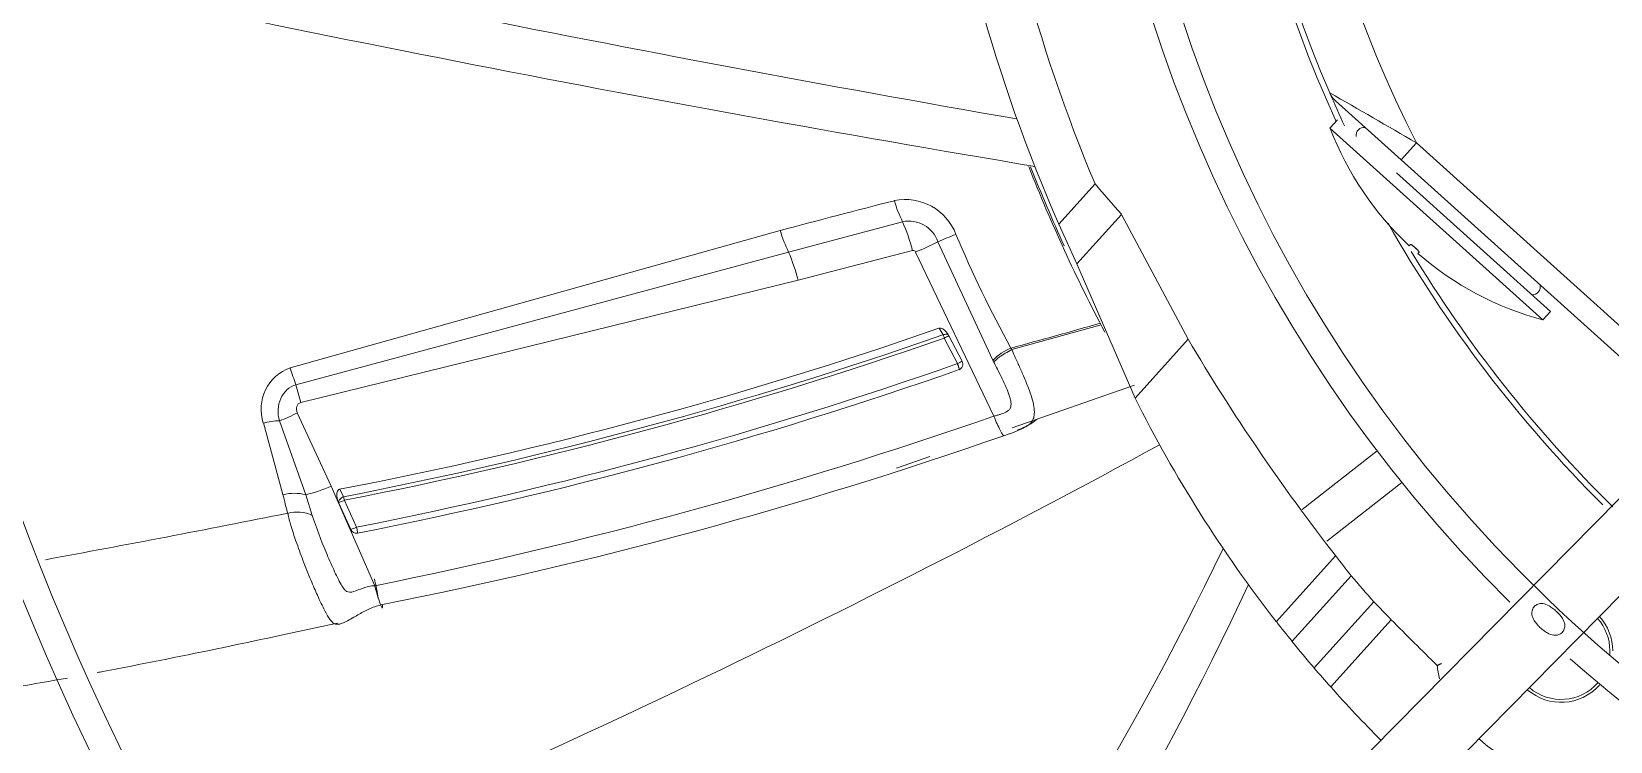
# Model space of a CAD drawing. Header units: millimetres. Extents: x 113490 to 142599, y -20467 to 115.
# Drawn here: x 122741.5 to 122879.2, y -11461.5 to -11399.6 of the extents above; entities that cross this region are included whole.
import ezdxf

# ---------------------------------------------------------------- set-up
doc = ezdxf.new("R2010")
doc.units = ezdxf.units.MM
doc.layers.add('DV3_0', color=7, linetype='Continuous')

msp = doc.modelspace()

# ---------------------------------------------------------------- linework, layer by layer
at = {"layer": 'DV3_0', "color": 7, "linetype": 'Continuous', "lineweight": 15}
for p, q in [((122945.2, -11374.23), (122611.6, -11712.53)), ((122612.45, -11720.21), (122950.11, -11377.79)), ((122855.24, -11405.62), (122860.97, -11410.78)), ((122855.43, -11407.28), (122854.76, -11408.02)), ((122873.34, -11424.75), (122854.76, -11408.02)), ((122860.97, -11410.78), (122886.49, -11433.76)), ((122860.57, -11411.9), (122874.01, -11424.01)), ((122831.09, -11416.38), (122834.26, -11412.86)), ((122807.51, -11418.83), (122817.46, -11416.17)), ((122831.09, -11416.38), (122832.68, -11419.85)), ((122832.68, -11419.85), (122836.57, -11415.53)), ((122836.57, -11415.53), (122842.38, -11426.43)), ((122764.03, -11428.93), (122806.78, -11416.94)), ((122820.55, -11417.92), (122825.35, -11428.27)), ((122764.52, -11430.41), (122807.51, -11418.83)), ((122808.36, -11421.29), (122818.34, -11418.68)), ((122818.59, -11418.82), (122825.43, -11433.14)), ((122861.79, -11418.15), (122861.68, -11418.28)), ((122862.53, -11418.82), (122862.42, -11418.95)), ((122832.68, -11419.85), (122837.75, -11431.57)), ((122764.96, -11431.96), (122808.36, -11421.29)), ((122873.34, -11424.75), (122874.01, -11424.01)), ((122820.64, -11425.48), (122820.99, -11426.06)), ((122821.49, -11426.13), (122822.65, -11428.36)), ((122827, -11427.34), (122834.78, -11425.19)), ((122821.1, -11426.34), (122822.25, -11428.56)), ((122826.92, -11427.2), (122827, -11427.34)), ((122827.02, -11434.18), (122837.7, -11430.45)), ((122767.6, -11439.27), (122764.64, -11432.85)), ((122763.39, -11440), (122761.68, -11433.74)), ((122765.38, -11440.01), (122763.09, -11433.55)), ((122816.93, -11437.69), (122819.85, -11436.68)), ((122852.33, -11441.3), (122858.88, -11436.18)), ((122771.41, -11447.95), (122767.6, -11439.27)), ((122768.67, -11440.19), (122768.34, -11439.53)), ((122854.48, -11444.05), (122861.04, -11438.94)), ((122765.95, -11441.82), (122765.38, -11440.01)), ((122769.3, -11443.04), (122768.24, -11440.68)), ((122768.75, -11440.5), (122768.67, -11440.19)), ((122769.81, -11442.84), (122768.75, -11440.5)), ((122851.45, -11452.8), (122856.6, -11447.08)), ((122853.39, -11455.13), (122858.59, -11449.36))]:
    msp.add_line(p, q, dxfattribs=at)
at = {"layer": 'DV3_0', "color": 7, "linetype": 'Continuous', "lineweight": 20}
for p, q in [((122862.31, -11409.3), (122860.97, -11410.78)), ((122862.31, -11409.3), (122887.9, -11432.34)), ((122837.75, -11431.57), (122842.38, -11426.43)), ((122825.35, -11428.27), (122825.44, -11428.44)), ((122764.96, -11431.96), (122764.52, -11430.41)), ((122850.08, -11451.08), (122855.25, -11445.33)), ((122854.83, -11456.78), (122860.11, -11450.92))]:
    msp.add_line(p, q, dxfattribs=at)
at = {"layer": 'DV3_0', "color": 7, "linetype": 'Continuous', "lineweight": 15}
for centre, radius, start, end in [((122959.24, -11359.99), 236, 136.9648, 225.2631), ((122959.24, -11359.99), 233.5, 136.5342, 225.7814), ((122959.24, -11359.99), 126, 138.321, 225.2028), ((122959.24, -11359.99), 123.5, 137.2092, 226.1082), ((122959.24, -11359.99), 114.25, 138.4114, 204.5312), ((122959.24, -11359.99), 113.75, 138.4247, 203.2684), ((122959.24, -11359.99), 135.7, 186.2429, 202.9304), ((122959.24, -11359.99), 140, 186.7677, 203.7505), ((123157.03, -9514.29), 1921.39, 257.09501, 260.12283), ((123133, -9595.72), 1840.9, 257.29812, 260.49472), ((122959.24, -11359.99), 113.75, 203.2684, 204.8619), ((122880.48, -11398.15), 27.54, 201.0085, 226.9598), ((122857.71, -11408.61), 0.667, 79.7797, 190.9881), ((122959.24, -11359.99), 140.5, 201.4447, 207.9333), ((123026.84, -12236.93), 849, 104.32746, 105.02193), ((122817.68, -11418.99), 4.76, 21.054, 101.4068), ((122825.79, -11411.87), 9.37, 195.2266, 207.3152), ((122801.19, -11423.31), 17.76, 15.1013, 23.7012), ((122959.24, -11359.99), 114.25, 209.5268, 225.0818), ((122812.31, -11402.46), 17.52, 290.9793, 298.0441), ((122834.92, -11451.11), 36.17, 110.7332, 113.4154), ((122920.7, -11375.69), 107, 202.8771, 208.7791), ((122818.39, -11418.89), 0.214, 20.6173, 102.1279), ((122959.24, -11359.99), 113.75, 211.1126, 225.4559), ((122880.48, -11398.15), 27.54, 229.0402, 254.9915), ((122872.45, -11421.88), 0.667, 265.0119, 16.2203), ((122697.32, -11070.86), 375.45, 280.903, 289.1752), ((122696.7, -11069.9), 377.22, 280.9994, 289.2376), ((122816.63, -11427.99), 4.77, 20.2814, 23.8803), ((122817.66, -11419.28), 7.85, 295.9732, 299.2402), ((122684.2, -10900.22), 545.97, 285.1539, 286.0016), ((122696.52, -11069.64), 377.82, 281.0213, 289.2522), ((122829, -11431.96), 5.2, 113.6404, 134.7432), ((122997.94, -11334.3), 180.8, 210.6348, 217.8853), ((122784.69, -11422.94), 21.51, 196.1751, 200.3404), ((122696.59, -11070.49), 379.48, 281.1244, 289.338), ((122828, -11439.47), 12.33, 115.7189, 117.7905), ((122822.21, -11428.62), 0.508, 291.3094, 30.1339), ((122696.83, -11070.87), 379.59, 281.0963, 289.3173), ((122941.5, -11379.69), 116, 206.5688, 217.984), ((122758.97, -11422.39), 11.9, 290.2544, 298.4853), ((122763.07, -11438.67), 5.11, 89.8539, 105.7858), ((122689.84, -11044.56), 411.56, 281.4306, 289.2353), ((122423.11, -10669.83), 871.89, 292.52996, 298.55652), ((122694.27, -11056.04), 401.17, 281.1822, 289.2163), ((122762.54, -11427.79), 12.54, 283.0422, 293.7544), ((122517.8, -11501.28), 253.12, 13.6296, 14.0098), ((122764.63, -11444.47), 2.95, 63.5122, 106.4126), ((122768.67, -11440.62), 2.5, 284.762, 297.2571), ((122769.8, -11442.83), 0.539, 202.2597, 278.6721), ((122591.65, -11322.98), 281.46, 322.3809, 334.3771), ((122959.24, -11359.99), 123.5, 226.1082, 316.2428), ((122746.63, -11453.19), 25.42, 9.2717, 13.3033), ((122598.74, -11332.51), 274.32, 322.858, 335.1381), ((122959.24, -11359.99), 134.6, 220.315, 221.6017), ((123060.15, -11254.4), 280.42, 224.4915, 225.6493), ((122874.93, -11453.63), 4.25, 0, 41.5341), ((122874.93, -11453.63), 4.5, 0, 41.7492), ((122941.5, -11379.69), 116, 219.0732, 220.5703), ((122874.93, -11453.63), 4.25, 354.8173, 0), ((122875.04, -11453.49), 11.02, 187.4586, 193.6287), ((122959.24, -11359.99), 126, 228.4752, 270), ((122874.93, -11453.63), 4.25, 229.2681, 318.9663), ((122941.5, -11379.69), 116, 221.6524, 224.7912), ((122874.93, -11453.63), 4.5, 229.0529, 318), ((122874.93, -11453.63), 10.5, 226.9653, 269.8902)]:
    msp.add_arc(centre, radius, start, end, dxfattribs=at)
at = {"layer": 'DV3_0', "color": 7, "linetype": 'Continuous', "lineweight": 20}
for centre, radius, start, end in [((122959.24, -11359.99), 108.75, 138.5638, 206.9605), ((122484.71, -12054.54), 747.61, 59.66409, 60.33376), ((122959.24, -11359.99), 140.35, 201.48, 204.54), ((122818.01, -11418.81), 2.69, 19.2233, 101.7863), ((122817.66, -11413.86), 11.3, 195.8192, 206.1296), ((122787.74, -11427.01), 21.4, 15.5074, 22.4675), ((122765.31, -11432.54), 3.83, 109.5683, 198.3828), ((122764.37, -11443.65), 3.77, 74.5426, 104.9674)]:
    msp.add_arc(centre, radius, start, end, dxfattribs=at)
at = {"layer": 'DV3_0', "color": 7, "linetype": 'Continuous', "lineweight": 15}
for centre, major_axis, ratio, start_param, end_param in [((134563.75, 1586.76), (-11716.76, -13012.77), 0.087151, -0.011968, -0.009675), ((123150.34, -11154.76), (-278.19, -308.96), 0.561586, -0.106694, -0.097329), ((123149.36, -11141.06), (-283.73, -315.12), 0.561586, -0.041148, -0.032008), ((123102.9, -11199.91), (-239.26, -265.73), 0.561585, -0.098855, -0.087977), ((123106.24, -11196.52), (-242.46, -269.28), 0.561586, -0.0731, -0.062386)]:
    msp.add_ellipse(centre, major_axis=major_axis, ratio=ratio, start_param=start_param, end_param=end_param, dxfattribs=at)
at = {"layer": 'DV3_0', "color": 7, "linetype": 'Continuous', "lineweight": 20}
msp.add_rational_spline([(122854.74, -11404.93), (122854.86, -11405.2), (122855.03, -11405.43), (122855.24, -11405.62)], [1.03194473008, 1.06000282083, 1.10654415877, 1.17156874389], degree=3, dxfattribs=at)
at = {"layer": 'DV3_0', "color": 7, "linetype": 'Continuous', "lineweight": 15}
for points, knots in [([(122862.2, -11418.45), (122862.18, -11418.43), (122862.15, -11418.41), (122862.1, -11418.36), (122862.04, -11418.32), (122861.98, -11418.27), (122861.92, -11418.22), (122861.87, -11418.19), (122861.83, -11418.16), (122861.8, -11418.15), (122861.79, -11418.15), (122861.79, -11418.15)], [0, 0, 0, 0, 0.083334, 0.166303, 0.249826, 0.374984, 0.50015, 0.626605, 0.751629, 0.877407, 1, 1, 1, 1]), ([(122861.79, -11418.15), (122861.79, -11418.15), (122861.79, -11418.15), (122861.81, -11418.15), (122861.83, -11418.16), (122861.87, -11418.19), (122861.92, -11418.22), (122861.98, -11418.27), (122862.05, -11418.32), (122862.12, -11418.38), (122862.17, -11418.43), (122862.2, -11418.45)], [0, 0, 0, 0, 0.081654, 0.164063, 0.248595, 0.373578, 0.500083, 0.625199, 0.750404, 0.875284, 1, 1, 1, 1]), ([(122862.53, -11418.82), (122862.53, -11418.82), (122862.53, -11418.82), (122862.53, -11418.8), (122862.52, -11418.78), (122862.49, -11418.75), (122862.45, -11418.7), (122862.4, -11418.64), (122862.34, -11418.58), (122862.27, -11418.51), (122862.22, -11418.47), (122862.2, -11418.45)], [0, 0, 0, 0, 0.081654, 0.164063, 0.248595, 0.373578, 0.500083, 0.625199, 0.750404, 0.875284, 1, 1, 1, 1]), ([(122862.2, -11418.45), (122862.21, -11418.46), (122862.24, -11418.49), (122862.29, -11418.54), (122862.34, -11418.59), (122862.4, -11418.64), (122862.45, -11418.7), (122862.49, -11418.75), (122862.52, -11418.79), (122862.53, -11418.81), (122862.53, -11418.82), (122862.53, -11418.82)], [0, 0, 0, 0, 0.083334, 0.166303, 0.249826, 0.374984, 0.50015, 0.626605, 0.751629, 0.877407, 1, 1, 1, 1]), ([(122820.64, -11425.48), (122820.65, -11425.48), (122820.68, -11425.47), (122820.72, -11425.46), (122820.83, -11425.47), (122820.96, -11425.52), (122821.1, -11425.62), (122821.24, -11425.75), (122821.38, -11425.92), (122821.45, -11426.06), (122821.49, -11426.13)], [0, 0, 0, 0, 0.030234, 0.058964, 0.114513, 0.29395, 0.425226, 0.573003, 0.78247, 1, 1, 1, 1]), ([(122827, -11427.34), (122826.59, -11427.55), (122826.21, -11427.78), (122825.65, -11428.18), (122825.47, -11428.35), (122825.43, -11428.44)], [0, 0, 0, 0, 0.5, 0.5, 1, 1, 1, 1]), ([(122827, -11427.34), (122827.02, -11427.38), (122827.08, -11427.52), (122827.21, -11427.83), (122827.4, -11428.25), (122827.61, -11428.72), (122827.81, -11429.17), (122828.1, -11429.85), (122828.44, -11430.66), (122828.75, -11431.54), (122828.94, -11432.3), (122828.98, -11432.91), (122828.9, -11433.37), (122828.74, -11433.66), (122828.53, -11433.87), (122828.29, -11434.03), (122828.02, -11434.18), (122827.74, -11434.31), (122827.47, -11434.43), (122827.19, -11434.54), (122826.9, -11434.65), (122826.61, -11434.76), (122826.41, -11434.83), (122826.31, -11434.86)], [0, 0, 0, 0, 0.009928, 0.038187, 0.086065, 0.128368, 0.173611, 0.221721, 0.333708, 0.4307, 0.523864, 0.609938, 0.679298, 0.734389, 0.768329, 0.802966, 0.839055, 0.867424, 0.894844, 0.92156, 0.947823, 0.973884, 1, 1, 1, 1]), ([(122822.25, -11428.56), (122822.26, -11428.59), (122822.28, -11428.63), (122822.3, -11428.7), (122822.33, -11428.76), (122822.34, -11428.81), (122822.35, -11428.86), (122822.36, -11428.89), (122822.38, -11428.95), (122822.4, -11429.02), (122822.4, -11429.08), (122822.4, -11429.09), (122822.39, -11429.09)], [0, 0, 0, 0, 0.111745, 0.210356, 0.296478, 0.371095, 0.435337, 0.490326, 0.537093, 0.704877, 0.85208, 1, 1, 1, 1]), ([(122825.43, -11428.44), (122825.46, -11428.49), (122825.51, -11428.6), (122825.66, -11428.89), (122826.05, -11429.66), (122826.49, -11430.57), (122826.81, -11431.43), (122826.94, -11431.99), (122826.93, -11432.4), (122826.68, -11432.68), (122826.39, -11432.85), (122826.05, -11432.98), (122825.71, -11433.07), (122825.53, -11433.12), (122825.43, -11433.14)], [0, 0, 0, 0, 0.02368, 0.055134, 0.146901, 0.419077, 0.547071, 0.626034, 0.739727, 0.790956, 0.847617, 0.916748, 0.957154, 1, 1, 1, 1]), ([(122826.31, -11434.86), (122826.28, -11434.87), (122826.24, -11434.83), (122826.13, -11434.67), (122826.06, -11434.54), (122825.81, -11434.07), (122825.62, -11433.62), (122825.43, -11433.14)], [0, 0, 0, 0, 0.25, 0.25, 0.5, 0.5, 1, 1, 1, 1]), ([(122827.48, -11434.38), (122827.5, -11434.37), (122827.57, -11434.34), (122827.69, -11434.29), (122827.85, -11434.22), (122828.01, -11434.15), (122828.16, -11434.08), (122828.31, -11434), (122828.68, -11433.81), (122828.97, -11433.62), (122829.17, -11433.44)], [0.1038005, 0.1038005, 0.1038005, 0.1038005, 0.1096647, 0.1280995, 0.1467041, 0.1655182, 0.1845779, 0.2039156, 0.2235604, 0.3323669, 0.3323669, 0.3323669, 0.3323669]), ([(122768.24, -11440.68), (122768.23, -11440.65), (122768.2, -11440.59), (122768.16, -11440.49), (122768.12, -11440.34), (122768.09, -11440.16), (122768.08, -11439.96), (122768.1, -11439.77), (122768.17, -11439.62), (122768.26, -11439.56), (122768.31, -11439.54), (122768.33, -11439.54), (122768.34, -11439.53)], [0, 0, 0, 0, 0.082806, 0.165389, 0.247981, 0.443632, 0.593737, 0.72295, 0.893556, 0.952815, 0.977811, 1, 1, 1, 1]), ([(122768.24, -11440.68), (122768.22, -11440.61), (122768.26, -11440.51), (122768.42, -11440.33), (122768.54, -11440.24), (122768.67, -11440.19)], [0, 0, 0, 0, 0.5, 0.5, 1, 1, 1, 1]), ([(122768.75, -11440.5), (122768.63, -11440.55), (122768.51, -11440.6), (122768.32, -11440.67), (122768.26, -11440.69), (122768.24, -11440.68)], [0, 0, 0, 0, 0.5, 0.5, 1, 1, 1, 1]), ([(122772.07, -11449.6), (122771.88, -11449.64), (122771.52, -11449.73), (122771, -11449.93), (122770.51, -11450.17), (122770.03, -11450.44), (122769.33, -11450.85), (122768.5, -11451.32), (122767.89, -11451.37), (122767.47, -11450.91), (122767, -11450.08), (122766.43, -11448.89), (122765.79, -11447.39), (122765.15, -11445.8), (122764.56, -11444.18), (122764.1, -11442.81), (122763.89, -11441.99), (122763.8, -11441.63)], [0, 0, 0, 0, 0.030083, 0.06022, 0.09129, 0.124177, 0.159748, 0.249736, 0.339928, 0.392765, 0.470283, 0.571382, 0.657141, 0.764818, 0.86227, 0.939772, 1, 1, 1, 1]), ([(122771.41, -11447.95), (122770.65, -11447.97), (122770.03, -11448.32), (122769.32, -11448.53), (122769.12, -11448.54), (122768.86, -11448.4), (122768.8, -11448.33), (122768.66, -11448.15), (122768.56, -11448.01), (122768.26, -11447.48), (122768.04, -11447.03), (122767.59, -11446.07), (122767.37, -11445.55), (122766.71, -11443.97), (122766.29, -11442.88), (122765.95, -11441.82)], [0, 0, 0, 0, 0.25, 0.25, 0.375, 0.375, 0.4375, 0.4375, 0.5, 0.5, 0.625, 0.625, 0.75, 0.75, 1, 1, 1, 1]), ([(122769.81, -11442.84), (122769.84, -11442.98), (122769.87, -11443.12), (122769.9, -11443.31), (122769.9, -11443.37), (122769.88, -11443.37)], [0, 0, 0, 0, 0.5, 0.5, 1, 1, 1, 1]), ([(122772.07, -11449.6), (122772.11, -11449.98), (122772.05, -11450), (122771.79, -11449.34), (122771.58, -11448.66), (122771.41, -11447.95)], [0, 0, 0, 0, 0.5, 0.5, 1, 1, 1, 1]), ([(122872.61, -11449.75), (122872.65, -11449.71), (122872.74, -11449.63), (122872.98, -11449.52), (122873.39, -11449.48), (122873.82, -11449.66), (122874.22, -11449.93), (122874.63, -11450.28), (122875.04, -11450.74), (122875.28, -11451.27), (122875.25, -11451.66), (122875.14, -11451.89), (122875.06, -11451.98), (122875.02, -11452.03)], [0, 0, 0, 0, 0.040646, 0.082274, 0.181944, 0.323646, 0.41357, 0.509807, 0.690903, 0.824258, 0.919018, 0.959797, 1, 1, 1, 1]), ([(122875.02, -11452.03), (122874.98, -11452.07), (122874.89, -11452.15), (122874.64, -11452.27), (122874.24, -11452.31), (122873.79, -11452.13), (122873.4, -11451.87), (122873.08, -11451.6), (122872.8, -11451.3), (122872.53, -11450.93), (122872.35, -11450.52), (122872.38, -11450.13), (122872.49, -11449.89), (122872.57, -11449.8), (122872.61, -11449.75)], [0, 0, 0, 0, 0.040717, 0.082601, 0.183674, 0.325225, 0.413967, 0.5088, 0.602375, 0.688214, 0.822702, 0.918959, 0.959862, 1, 1, 1, 1]), ([(122747.19, -11455.53), (122747.35, -11455.5), (122754.19, -11454.22), (122760.66, -11452.83), (122768.16, -11451.22)], [0.8790248, 0.8790248, 0.8790248, 0.8790248, 0.8819151, 1, 1, 1, 1]), ([(122637.56, -11480.41), (122639.58, -11479.62), (122647.98, -11476.44), (122663.51, -11471.34), (122684.31, -11466.23), (122705.65, -11462.37), (122725.6, -11459.2), (122738.74, -11457.07), (122744.58, -11456.01)], [0.2428611, 0.2428611, 0.2428611, 0.2428611, 0.2795611, 0.3948142, 0.5195556, 0.6421753, 0.7617357, 0.8637565, 0.8637565, 0.8637565, 0.8637565])]:
    msp.add_open_spline(points, degree=3, knots=knots, dxfattribs=at)
for points, degree in [([(122820.99, -11426.06), (122821.1, -11426.01), (122821.34, -11425.97), (122821.47, -11426.06), (122821.49, -11426.13)], 3), ([(122763.8, -11441.63), (122756.7, -11443.04), (122749.66, -11444.39), (122742.67, -11445.68)], 3), ([(122864.49, -11454.74), (122864.3, -11454.83), (122864.12, -11454.92)], 2)]:
    msp.add_open_spline(points, degree=degree, dxfattribs=at)
at = {"layer": 'DV3_0', "color": 7, "linetype": 'Continuous', "lineweight": 20}
for points, knots in [([(122763.09, -11433.55), (122762.89, -11432.91), (122762.93, -11432.2), (122763.45, -11431.03), (122763.94, -11430.57), (122764.52, -11430.41)], [0, 0, 0, 0, 0.5, 0.5, 1, 1, 1, 1]), ([(122764.64, -11432.85), (122764.55, -11432.67), (122764.53, -11432.47), (122764.62, -11432.22), (122764.67, -11432.14), (122764.79, -11432.02), (122764.87, -11431.98), (122764.96, -11431.96)], [0, 0, 0, 0, 0.5, 0.5, 0.75, 0.75, 1, 1, 1, 1])]:
    msp.add_open_spline(points, degree=3, knots=knots, dxfattribs=at)

doc.saveas('drawing.dxf')
